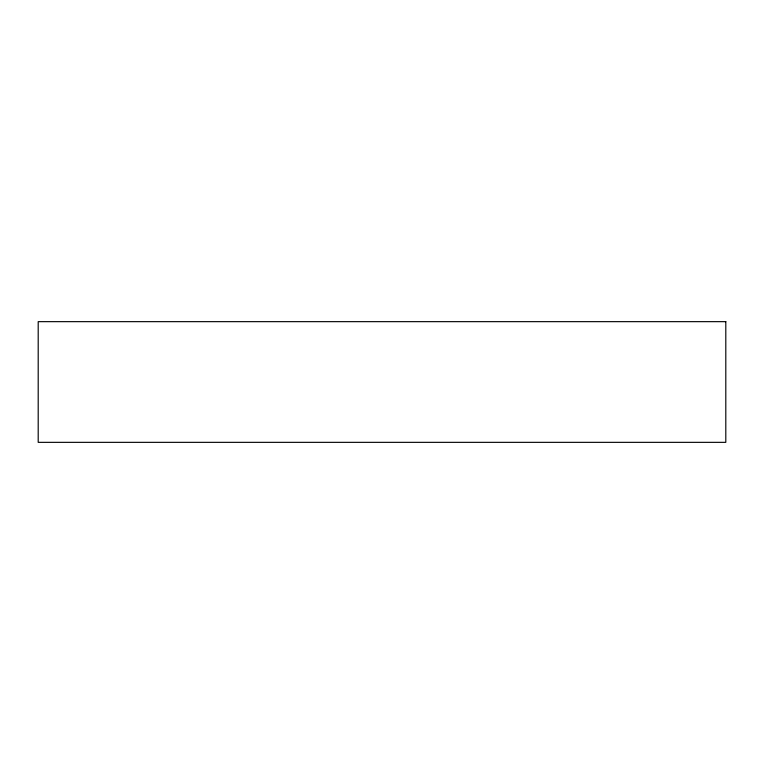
<?xml version="1.0" encoding="UTF-8"?>
<svg xmlns="http://www.w3.org/2000/svg" width="764" height="764" viewBox="0 0 764 764"><rect width="100%" height="100%" fill="white"/><g stroke="black" fill="none" stroke-linecap="round" stroke-linejoin="round"><path stroke-width="1.15" d="M725.8 321.654L38.2 321.654L38.2 442.346L725.8 442.346L725.8 321.654"/></g></svg>
